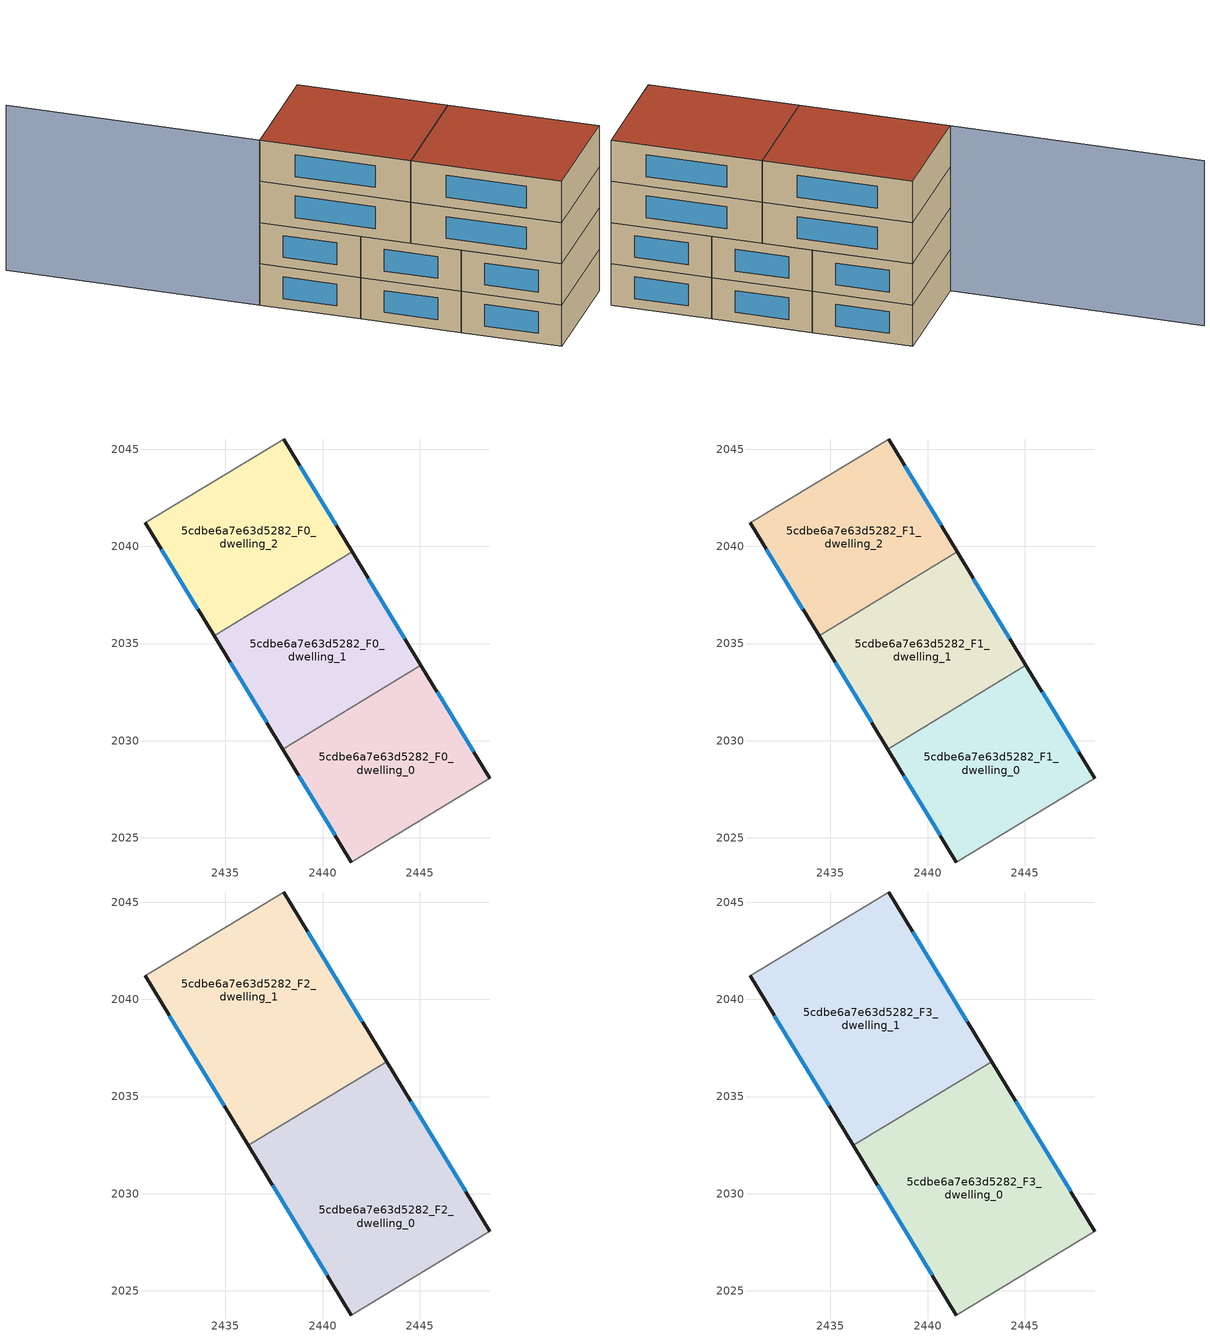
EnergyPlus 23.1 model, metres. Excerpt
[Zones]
5cdbe6a7e63d5282_F0_dwelling_0
 floor ground (EU_floor_Construction): 2445.07,2033.89 2448.61,2028.06 2441.49,2023.75 2437.95,2029.57 z0
 wall outside (EU_wall_Construction): 2448.61,2028.06 2445.07,2033.89 / 2437.95,2029.57 2441.49,2023.75 z0:3
 wall adiabatic (EU_wall_Construction): 2441.49,2023.75 2448.61,2028.06 z0:3
 wall to 5cdbe6a7e63d5282_F0_dwelling_1 (EU_wall_Construction): 2445.06,2033.89 2437.95,2029.57 z0:3
 window (EU_Window_Construction): 2447.78,2029.43 2445.9,2032.52 / 2438.78,2028.2 2440.66,2025.12 z0.7:2.3
5cdbe6a7e63d5282_F0_dwelling_1
 floor ground (EU_floor_Construction): 2441.52,2039.72 2445.07,2033.89 2437.95,2029.57 2434.41,2035.4 z0
 wall outside (EU_wall_Construction): 2445.07,2033.89 2441.52,2039.72 / 2434.41,2035.4 2437.95,2029.57 z0:3
 wall to 5cdbe6a7e63d5282_F0_dwelling_2 (EU_wall_Construction): 2441.52,2039.72 2434.41,2035.4 z0:3
 window (EU_Window_Construction): 2444.23,2035.26 2442.36,2038.35 / 2435.24,2034.03 2437.12,2030.94 z0.7:2.3
5cdbe6a7e63d5282_F0_dwelling_2
 floor ground (EU_floor_Construction): 2437.99,2045.54 2441.52,2039.72 2434.41,2035.4 2430.87,2041.23 z0
 wall outside (EU_wall_Construction): 2441.52,2039.72 2437.99,2045.54 / 2430.87,2041.23 2434.41,2035.4 z0:3
 wall adiabatic (EU_wall_Construction): 2437.99,2045.54 2430.87,2041.23 z0:3
 window (EU_Window_Construction): 2440.69,2041.08 2438.82,2044.17 / 2431.7,2039.86 2433.58,2036.77 z0.7:2.3
5cdbe6a7e63d5282_F1_dwelling_0
 floor to 5cdbe6a7e63d5282_F0_dwelling_0 (EU_floor_Construction): 2445.06,2033.89 2448.61,2028.06 2441.49,2023.75 2437.95,2029.57 z3
 wall outside (EU_wall_Construction): 2448.61,2028.06 2445.07,2033.89 / 2437.95,2029.57 2441.49,2023.75 z3:6
 wall adiabatic (EU_wall_Construction): 2441.49,2023.75 2448.61,2028.06 z3:6
 wall to 5cdbe6a7e63d5282_F1_dwelling_1 (EU_wall_Construction): 2445.06,2033.89 2437.95,2029.57 z3:6
 window (EU_Window_Construction): 2447.78,2029.43 2445.9,2032.52 / 2438.78,2028.2 2440.66,2025.12 z3.7:5.3
5cdbe6a7e63d5282_F1_dwelling_1
 floor to 5cdbe6a7e63d5282_F0_dwelling_1 (EU_floor_Construction): 2441.52,2039.72 2445.06,2033.89 2437.95,2029.57 2434.41,2035.4 z3
 wall outside (EU_wall_Construction): 2445.07,2033.89 2441.52,2039.72 / 2434.41,2035.4 2437.95,2029.57 z3:6
 wall to 5cdbe6a7e63d5282_F1_dwelling_2 (EU_wall_Construction): 2441.52,2039.72 2434.41,2035.4 z3:6
 window (EU_Window_Construction): 2444.23,2035.26 2442.36,2038.35 / 2435.24,2034.03 2437.12,2030.94 z3.7:5.3
5cdbe6a7e63d5282_F1_dwelling_2
 floor to 5cdbe6a7e63d5282_F0_dwelling_2 (EU_floor_Construction): 2437.99,2045.54 2441.52,2039.72 2434.41,2035.4 2430.87,2041.23 z3
 wall outside (EU_wall_Construction): 2441.52,2039.72 2437.99,2045.54 / 2430.87,2041.23 2434.41,2035.4 z3:6
 wall adiabatic (EU_wall_Construction): 2437.99,2045.54 2430.87,2041.23 z3:6
 window (EU_Window_Construction): 2440.69,2041.08 2438.82,2044.17 / 2431.7,2039.86 2433.58,2036.77 z3.7:5.3
5cdbe6a7e63d5282_F2_dwelling_0
 floor to 5cdbe6a7e63d5282_F1_dwelling_0 (EU_floor_Construction): 2445.06,2033.89 2448.61,2028.06 2441.49,2023.75 2437.95,2029.57 z6
 floor to 5cdbe6a7e63d5282_F1_dwelling_1 (EU_floor_Construction): 2443.29,2036.8 2445.06,2033.89 2437.95,2029.57 2436.18,2032.48 z6
 wall outside (EU_wall_Construction): 2448.61,2028.06 2443.29,2036.8 / 2436.18,2032.48 2441.49,2023.75 z6:9
 wall adiabatic (EU_wall_Construction): 2441.49,2023.75 2448.61,2028.06 z6:9
 wall to 5cdbe6a7e63d5282_F2_dwelling_1 (EU_wall_Construction): 2443.29,2036.81 2436.18,2032.48 z6:9
 window (EU_Window_Construction): 2447.36,2030.11 2444.54,2034.75 / 2437.43,2030.43 2440.24,2025.8 z6.7:8.3
5cdbe6a7e63d5282_F2_dwelling_1
 floor to 5cdbe6a7e63d5282_F1_dwelling_1 (EU_floor_Construction): 2441.52,2039.72 2443.29,2036.8 2436.18,2032.48 2434.41,2035.4 z6
 floor to 5cdbe6a7e63d5282_F1_dwelling_2 (EU_floor_Construction): 2437.99,2045.54 2441.52,2039.72 2434.41,2035.4 2430.87,2041.23 z6
 wall outside (EU_wall_Construction): 2443.29,2036.8 2437.99,2045.54 / 2430.87,2041.23 2436.18,2032.48 z6:9
 wall adiabatic (EU_wall_Construction): 2437.99,2045.54 2430.87,2041.23 z6:9
 window (EU_Window_Construction): 2442.05,2038.86 2439.23,2043.48 / 2432.12,2039.17 2434.93,2034.54 z6.7:8.3
5cdbe6a7e63d5282_F3_dwelling_0
 floor to 5cdbe6a7e63d5282_F2_dwelling_0 (EU_floor_Construction): 2443.29,2036.8 2448.61,2028.06 2441.49,2023.75 2436.18,2032.48 z9
 wall outside (EU_wall_Construction): 2448.61,2028.06 2443.29,2036.8 / 2436.18,2032.48 2441.49,2023.75 z9:12
 wall adiabatic (EU_wall_Construction): 2441.49,2023.75 2448.61,2028.06 z9:12
 wall to 5cdbe6a7e63d5282_F3_dwelling_1 (EU_wall_Construction): 2443.29,2036.81 2436.18,2032.48 z9:12
 window (EU_Window_Construction): 2447.36,2030.11 2444.54,2034.75 / 2437.43,2030.43 2440.24,2025.8 z9.7:11.3
 roof outside (EU_roof_Construction): 2448.61,2028.06 2443.29,2036.8 2436.18,2032.48 2441.49,2023.75 z12
5cdbe6a7e63d5282_F3_dwelling_1
 floor to 5cdbe6a7e63d5282_F2_dwelling_1 (EU_floor_Construction): 2437.99,2045.54 2443.29,2036.8 2436.18,2032.48 2430.87,2041.23 z9
 wall outside (EU_wall_Construction): 2443.29,2036.8 2437.99,2045.54 / 2430.87,2041.23 2436.18,2032.48 z9:12
 wall adiabatic (EU_wall_Construction): 2437.99,2045.54 2430.87,2041.23 z9:12
 window (EU_Window_Construction): 2442.05,2038.86 2439.23,2043.48 / 2432.12,2039.17 2434.93,2034.54 z9.7:11.3
 roof outside (EU_roof_Construction): 2443.29,2036.8 2437.99,2045.54 2430.87,2041.23 2436.18,2032.48 z12
shading: 2430.83,2041.21 2421.94,2055.92 z0:12
[Building]
EU S2 Campaign: North Axis=0; Terrain=City; Solar Distribution=FullExterior
[Site:Location]
Budapest.Ferenc.Liszt.Intl.AP: Latitude=47.437; Longitude=19.256; Time Zone=1; Elevation=185
[SizingPeriod:WeatherFileDays]
AnnualSizingPeriod: Begin Month=1; Begin Day of Month=1; End Month=12; End Day of Month=31; Day of Week for Start Day=Monday; Use Weather File Daylight Saving Period=No; Use Weather File Rain and Snow Indicators=No
[MATERIAL]
EU_InternalMass_Material: Roughness=MediumRough; Thickness=0.1; Conductivity=1; Density=1800; Specific Heat=900; Thermal Absorptance=0.9; Solar Absorptance=0.7; Visible Absorptance=0.7
[MATERIAL:NOMASS] Roughness=MediumRough; Thermal Absorptance=0.9; Solar Absorptance=0.7; Visible Absorptance=0.7
Name | Thermal Resistance
EU_wall_NoMass | 0.832559
EU_roof_NoMass | 1.39638
EU_floor_NoMass | 0.872794
[WINDOWMATERIAL:SIMPLEGLAZINGSYSTEM]
EU_Window_SimpleGlazing: UFactor=2.79869; Solar Heat Gain Coefficient=0.75; Visible Transmittance=0.75
[CONSTRUCTION]
EU_wall_Construction: EU_wall_NoMass
EU_roof_Construction: EU_roof_NoMass
EU_floor_Construction: EU_floor_NoMass
EU_Window_Construction: EU_Window_SimpleGlazing
EU_InternalMass_Construction: EU_InternalMass_Material
[ZONE] Type=1; Multiplier=1; Ceiling Height=autocalculate; Floor Area=autocalculate; Part of Total Floor Area=Yes
Name | Volume
5cdbe6a7e63d5282_F0_dwelling_0 | 170.183
5cdbe6a7e63d5282_F1_dwelling_0; 5cdbe6a7e63d5282_F0_dwelling_2; 5cdbe6a7e63d5282_F1_dwelling_2 | 170.182
5cdbe6a7e63d5282_F2_dwelling_0 | 255.271
5cdbe6a7e63d5282_F3_dwelling_0 | 255.297
5cdbe6a7e63d5282_F0_dwelling_1; 5cdbe6a7e63d5282_F1_dwelling_1 | 170.199
5cdbe6a7e63d5282_F2_dwelling_1 | 255.292
5cdbe6a7e63d5282_F3_dwelling_1 | 255.319
[INTERNALMASS] Construction=EU_InternalMass_Construction
Name | Zone or ZoneList | Surface Area
5cdbe6a7e63d5282_F0_dwelling_0_EU_InternalMass | 5cdbe6a7e63d5282_F0_dwelling_0 | 56.7273
5cdbe6a7e63d5282_F0_dwelling_1_EU_InternalMass | 5cdbe6a7e63d5282_F0_dwelling_1 | 56.7329
5cdbe6a7e63d5282_F0_dwelling_2_EU_InternalMass | 5cdbe6a7e63d5282_F0_dwelling_2 | 56.7273
5cdbe6a7e63d5282_F1_dwelling_0_EU_InternalMass | 5cdbe6a7e63d5282_F1_dwelling_0 | 56.7273
5cdbe6a7e63d5282_F1_dwelling_1_EU_InternalMass | 5cdbe6a7e63d5282_F1_dwelling_1 | 56.7329
5cdbe6a7e63d5282_F1_dwelling_2_EU_InternalMass | 5cdbe6a7e63d5282_F1_dwelling_2 | 56.7273
5cdbe6a7e63d5282_F2_dwelling_0_EU_InternalMass | 5cdbe6a7e63d5282_F2_dwelling_0 | 85.0991
5cdbe6a7e63d5282_F2_dwelling_1_EU_InternalMass | 5cdbe6a7e63d5282_F2_dwelling_1 | 85.1062
5cdbe6a7e63d5282_F3_dwelling_0_EU_InternalMass | 5cdbe6a7e63d5282_F3_dwelling_0 | 85.0991
5cdbe6a7e63d5282_F3_dwelling_1_EU_InternalMass | 5cdbe6a7e63d5282_F3_dwelling_1 | 85.1062
[OTHEREQUIPMENT] Fuel Type=Electricity; Design Level Calculation Method=Watts/Area; Power per Zone Floor Area=1; Fraction Latent=0; Fraction Radiant=0; Fraction Lost=0; Carbon Dioxide Generation Rate=0; EndUse Subcategory=EU_Step8_InternalGains
Name | Zone or ZoneList or Space or SpaceList | Schedule
EU_Step8_InternalGain_5cdbe6a7e63d5282_F0_dwelling_0_f000 | 5cdbe6a7e63d5282_F0_dwelling_0 | EU_Step8_GainSchedule_5cdbe6a7e63d5282_F0_dwelling_0_f000
EU_Step8_InternalGain_5cdbe6a7e63d5282_F0_dwelling_1_f000 | 5cdbe6a7e63d5282_F0_dwelling_1 | EU_Step8_GainSchedule_5cdbe6a7e63d5282_F0_dwelling_1_f000
EU_Step8_InternalGain_5cdbe6a7e63d5282_F0_dwelling_2_f000 | 5cdbe6a7e63d5282_F0_dwelling_2 | EU_Step8_GainSchedule_5cdbe6a7e63d5282_F0_dwelling_2_f000
EU_Step8_InternalGain_5cdbe6a7e63d5282_F1_dwelling_0_f000 | 5cdbe6a7e63d5282_F1_dwelling_0 | EU_Step8_GainSchedule_5cdbe6a7e63d5282_F1_dwelling_0_f000
EU_Step8_InternalGain_5cdbe6a7e63d5282_F1_dwelling_1_f000 | 5cdbe6a7e63d5282_F1_dwelling_1 | EU_Step8_GainSchedule_5cdbe6a7e63d5282_F1_dwelling_1_f000
EU_Step8_InternalGain_5cdbe6a7e63d5282_F1_dwelling_2_f000 | 5cdbe6a7e63d5282_F1_dwelling_2 | EU_Step8_GainSchedule_5cdbe6a7e63d5282_F1_dwelling_2_f000
EU_Step8_InternalGain_5cdbe6a7e63d5282_F2_dwelling_0_f000 | 5cdbe6a7e63d5282_F2_dwelling_0 | EU_Step8_GainSchedule_5cdbe6a7e63d5282_F2_dwelling_0_f000
EU_Step8_InternalGain_5cdbe6a7e63d5282_F2_dwelling_1_f000 | 5cdbe6a7e63d5282_F2_dwelling_1 | EU_Step8_GainSchedule_5cdbe6a7e63d5282_F2_dwelling_1_f000
EU_Step8_InternalGain_5cdbe6a7e63d5282_F3_dwelling_0_f000 | 5cdbe6a7e63d5282_F3_dwelling_0 | EU_Step8_GainSchedule_5cdbe6a7e63d5282_F3_dwelling_0_f000
EU_Step8_InternalGain_5cdbe6a7e63d5282_F3_dwelling_1_f000 | 5cdbe6a7e63d5282_F3_dwelling_1 | EU_Step8_GainSchedule_5cdbe6a7e63d5282_F3_dwelling_1_f000
[ZONEVENTILATION:DESIGNFLOWRATE] Schedule=EU_AlwaysOn; Design Flow Rate Calculation Method=AirChanges/Hour; Air Changes per Hour=0.475469; Ventilation Type=Natural; Fan Pressure Rise=0; Fan Total Efficiency=1; Constant Term Coefficient=1; Temperature Term Coefficient=0; Velocity Term Coefficient=0; Velocity Squared Term Coefficient=0; Minimum Indoor Temperature=-100; Maximum Indoor Temperature=100; Delta Temperature=-100; Minimum Outdoor Temperature=-100; Maximum Outdoor Temperature=100; Maximum Wind Speed=40
Name | Zone or ZoneList or Space or SpaceList
EU_ConstantAir_5cdbe6a7e63d5282_F0_dwelling_0 | 5cdbe6a7e63d5282_F0_dwelling_0
EU_ConstantAir_5cdbe6a7e63d5282_F0_dwelling_1 | 5cdbe6a7e63d5282_F0_dwelling_1
EU_ConstantAir_5cdbe6a7e63d5282_F0_dwelling_2 | 5cdbe6a7e63d5282_F0_dwelling_2
EU_ConstantAir_5cdbe6a7e63d5282_F1_dwelling_0 | 5cdbe6a7e63d5282_F1_dwelling_0
EU_ConstantAir_5cdbe6a7e63d5282_F1_dwelling_1 | 5cdbe6a7e63d5282_F1_dwelling_1
EU_ConstantAir_5cdbe6a7e63d5282_F1_dwelling_2 | 5cdbe6a7e63d5282_F1_dwelling_2
EU_ConstantAir_5cdbe6a7e63d5282_F2_dwelling_0 | 5cdbe6a7e63d5282_F2_dwelling_0
EU_ConstantAir_5cdbe6a7e63d5282_F2_dwelling_1 | 5cdbe6a7e63d5282_F2_dwelling_1
EU_ConstantAir_5cdbe6a7e63d5282_F3_dwelling_0 | 5cdbe6a7e63d5282_F3_dwelling_0
EU_ConstantAir_5cdbe6a7e63d5282_F3_dwelling_1 | 5cdbe6a7e63d5282_F3_dwelling_1
[HVACTEMPLATE:THERMOSTAT] Constant Heating Setpoint=20; Constant Cooling Setpoint=50
EU_HeatOnly_5cdbe6a7e63d5282_F0_dwelling_0; EU_HeatOnly_5cdbe6a7e63d5282_F0_dwelling_1; EU_HeatOnly_5cdbe6a7e63d5282_F0_dwelling_2; EU_HeatOnly_5cdbe6a7e63d5282_F1_dwelling_0; EU_HeatOnly_5cdbe6a7e63d5282_F1_dwelling_1; EU_HeatOnly_5cdbe6a7e63d5282_F1_dwelling_2; EU_HeatOnly_5cdbe6a7e63d5282_F2_dwelling_0; EU_HeatOnly_5cdbe6a7e63d5282_F2_dwelling_1; EU_HeatOnly_5cdbe6a7e63d5282_F3_dwelling_0; EU_HeatOnly_5cdbe6a7e63d5282_F3_dwelling_1
[HVACTEMPLATE:ZONE:IDEALLOADSAIRSYSTEM] System Availability Schedule=EU_AlwaysOn; Maximum Heating Supply Air Temperature=50; Minimum Cooling Supply Air Temperature=13; Maximum Heating Supply Air Humidity Ratio=0.0156; Minimum Cooling Supply Air Humidity Ratio=0.0077; Heating Limit=NoLimit; Cooling Limit=NoLimit; Heating Availability Schedule=EU_AlwaysOn; Cooling Availability Schedule=EU_CoolingOff; Dehumidification Control Type=ConstantSensibleHeatRatio; Cooling Sensible Heat Ratio=0.7; Dehumidification Setpoint=60; Humidification Control Type=None; Humidification Setpoint=30; Outdoor Air Method=None; Outdoor Air Flow Rate per Person=0.00944; Outdoor Air Flow Rate per Zone Floor Area=0; Outdoor Air Flow Rate per Zone=0; Demand Controlled Ventilation Type=None; Outdoor Air Economizer Type=NoEconomizer; Heat Recovery Type=None; Sensible Heat Recovery Effectiveness=0.7; Latent Heat Recovery Effectiveness=0.65
Name | Template Thermostat
5cdbe6a7e63d5282_F0_dwelling_0 | EU_HeatOnly_5cdbe6a7e63d5282_F0_dwelling_0
5cdbe6a7e63d5282_F0_dwelling_1 | EU_HeatOnly_5cdbe6a7e63d5282_F0_dwelling_1
5cdbe6a7e63d5282_F0_dwelling_2 | EU_HeatOnly_5cdbe6a7e63d5282_F0_dwelling_2
5cdbe6a7e63d5282_F1_dwelling_0 | EU_HeatOnly_5cdbe6a7e63d5282_F1_dwelling_0
5cdbe6a7e63d5282_F1_dwelling_1 | EU_HeatOnly_5cdbe6a7e63d5282_F1_dwelling_1
5cdbe6a7e63d5282_F1_dwelling_2 | EU_HeatOnly_5cdbe6a7e63d5282_F1_dwelling_2
5cdbe6a7e63d5282_F2_dwelling_0 | EU_HeatOnly_5cdbe6a7e63d5282_F2_dwelling_0
5cdbe6a7e63d5282_F2_dwelling_1 | EU_HeatOnly_5cdbe6a7e63d5282_F2_dwelling_1
5cdbe6a7e63d5282_F3_dwelling_0 | EU_HeatOnly_5cdbe6a7e63d5282_F3_dwelling_0
5cdbe6a7e63d5282_F3_dwelling_1 | EU_HeatOnly_5cdbe6a7e63d5282_F3_dwelling_1
[SIZING:ZONE] Zone Cooling Design Supply Air Temperature Input Method=SupplyAirTemperature; Zone Cooling Design Supply Air Temperature=13; Zone Heating Design Supply Air Temperature Input Method=SupplyAirTemperature; Zone Heating Design Supply Air Temperature=50; Zone Cooling Design Supply Air Humidity Ratio=0.008; Zone Heating Design Supply Air Humidity Ratio=0.008; Cooling Design Air Flow Method=DesignDay; Cooling Design Air Flow Rate=0; Cooling Minimum Air Flow per Zone Floor Area=0.000762; Cooling Minimum Air Flow=0; Cooling Minimum Air Flow Fraction=0.2; Heating Design Air Flow Method=DesignDay; Heating Design Air Flow Rate=0; Heating Maximum Air Flow per Zone Floor Area=0.002032; Heating Maximum Air Flow=0.141576; Heating Maximum Air Flow Fraction=0.3; Account for Dedicated Outdoor Air System=No; Dedicated Outdoor Air System Control Strategy=NeutralSupplyAir; Dedicated Outdoor Air Low Setpoint Temperature for Design=autosize; Dedicated Outdoor Air High Setpoint Temperature for Design=autosize; Zone Load Sizing Method=Sensible Load Only No Latent Load; Zone Latent Cooling Design Supply Air Humidity Ratio Input Method=HumidityRatioDifference; Zone Cooling Design Supply Air Humidity Ratio Difference=0.005; Zone Latent Heating Design Supply Air Humidity Ratio Input Method=HumidityRatioDifference; Zone Humidification Design Supply Air Humidity Ratio Difference=0.005
5cdbe6a7e63d5282_F0_dwelling_0; 5cdbe6a7e63d5282_F0_dwelling_1; 5cdbe6a7e63d5282_F0_dwelling_2; 5cdbe6a7e63d5282_F1_dwelling_0; 5cdbe6a7e63d5282_F1_dwelling_1; 5cdbe6a7e63d5282_F1_dwelling_2; 5cdbe6a7e63d5282_F2_dwelling_0; 5cdbe6a7e63d5282_F2_dwelling_1; 5cdbe6a7e63d5282_F3_dwelling_0; 5cdbe6a7e63d5282_F3_dwelling_1
[SCHEDULE:CONSTANT]
Name | Hourly Value
EU_AlwaysOn | 1
EU_CoolingOff | 0
[SCHEDULE:FILE] Column Number=1; Rows to Skip at Top=0; Number of Hours of Data=8760; Column Separator=Comma; Interpolate to Timestep=No; Minutes per Item=60; Adjust Schedule for Daylight Savings=Yes
Name | File
EU_Step8_GainSchedule_5cdbe6a7e63d5282_F0_dwelling_0_f000 | ../../schedules/5cdbe6a7e63d5282/5cdbe6a7e63d5282_F0_dwelling_0_f000_gain.csv
EU_Step8_GainSchedule_5cdbe6a7e63d5282_F0_dwelling_1_f000 | ../../schedules/5cdbe6a7e63d5282/5cdbe6a7e63d5282_F0_dwelling_1_f000_gain.csv
EU_Step8_GainSchedule_5cdbe6a7e63d5282_F0_dwelling_2_f000 | ../../schedules/5cdbe6a7e63d5282/5cdbe6a7e63d5282_F0_dwelling_2_f000_gain.csv
EU_Step8_GainSchedule_5cdbe6a7e63d5282_F1_dwelling_0_f000 | ../../schedules/5cdbe6a7e63d5282/5cdbe6a7e63d5282_F1_dwelling_0_f000_gain.csv
EU_Step8_GainSchedule_5cdbe6a7e63d5282_F1_dwelling_1_f000 | ../../schedules/5cdbe6a7e63d5282/5cdbe6a7e63d5282_F1_dwelling_1_f000_gain.csv
EU_Step8_GainSchedule_5cdbe6a7e63d5282_F1_dwelling_2_f000 | ../../schedules/5cdbe6a7e63d5282/5cdbe6a7e63d5282_F1_dwelling_2_f000_gain.csv
EU_Step8_GainSchedule_5cdbe6a7e63d5282_F2_dwelling_0_f000 | ../../schedules/5cdbe6a7e63d5282/5cdbe6a7e63d5282_F2_dwelling_0_f000_gain.csv
EU_Step8_GainSchedule_5cdbe6a7e63d5282_F2_dwelling_1_f000 | ../../schedules/5cdbe6a7e63d5282/5cdbe6a7e63d5282_F2_dwelling_1_f000_gain.csv
EU_Step8_GainSchedule_5cdbe6a7e63d5282_F3_dwelling_0_f000 | ../../schedules/5cdbe6a7e63d5282/5cdbe6a7e63d5282_F3_dwelling_0_f000_gain.csv
EU_Step8_GainSchedule_5cdbe6a7e63d5282_F3_dwelling_1_f000 | ../../schedules/5cdbe6a7e63d5282/5cdbe6a7e63d5282_F3_dwelling_1_f000_gain.csv
